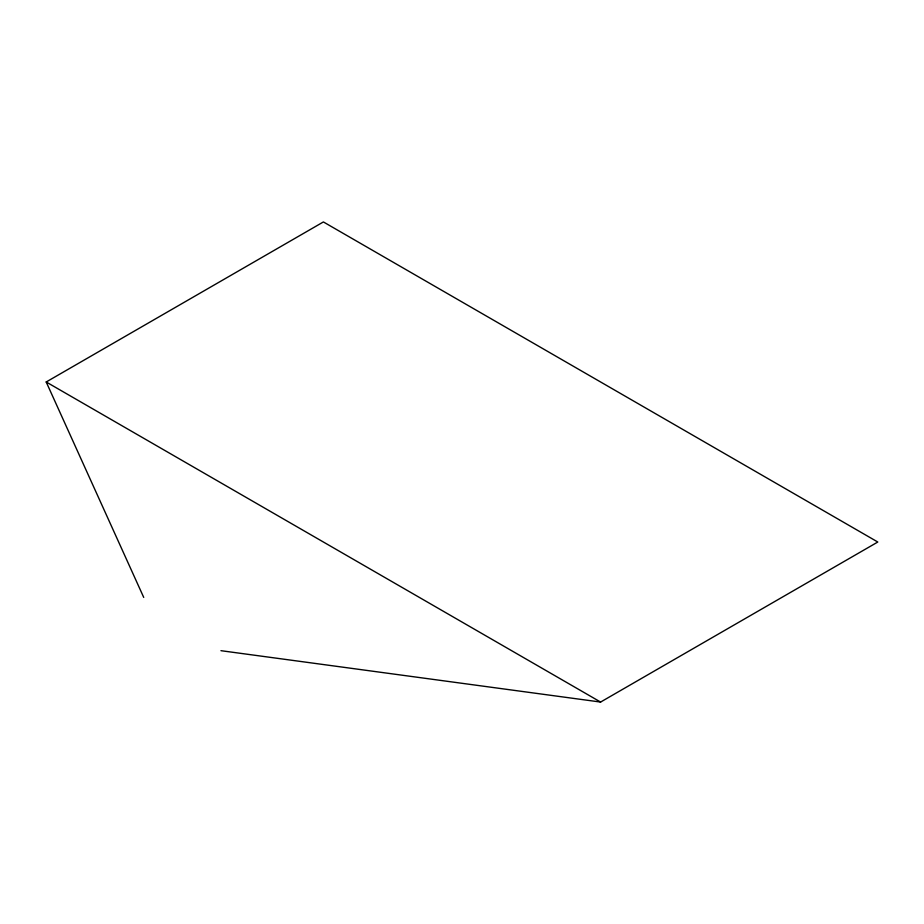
<?xml version="1.0" encoding="UTF-8"?>
<svg xmlns="http://www.w3.org/2000/svg" width="924" height="924" viewBox="0 0 924 924"><rect width="100%" height="100%" fill="white"/><g stroke="black" fill="none" stroke-linecap="round" stroke-linejoin="round"><path stroke-width="1.39" d="M143.728 597.412L46.2 381.982L323.4 221.945L877.8 542.018L600.6 702.055L220.952 650.681M46.2 381.982L600.6 702.055"/></g></svg>
